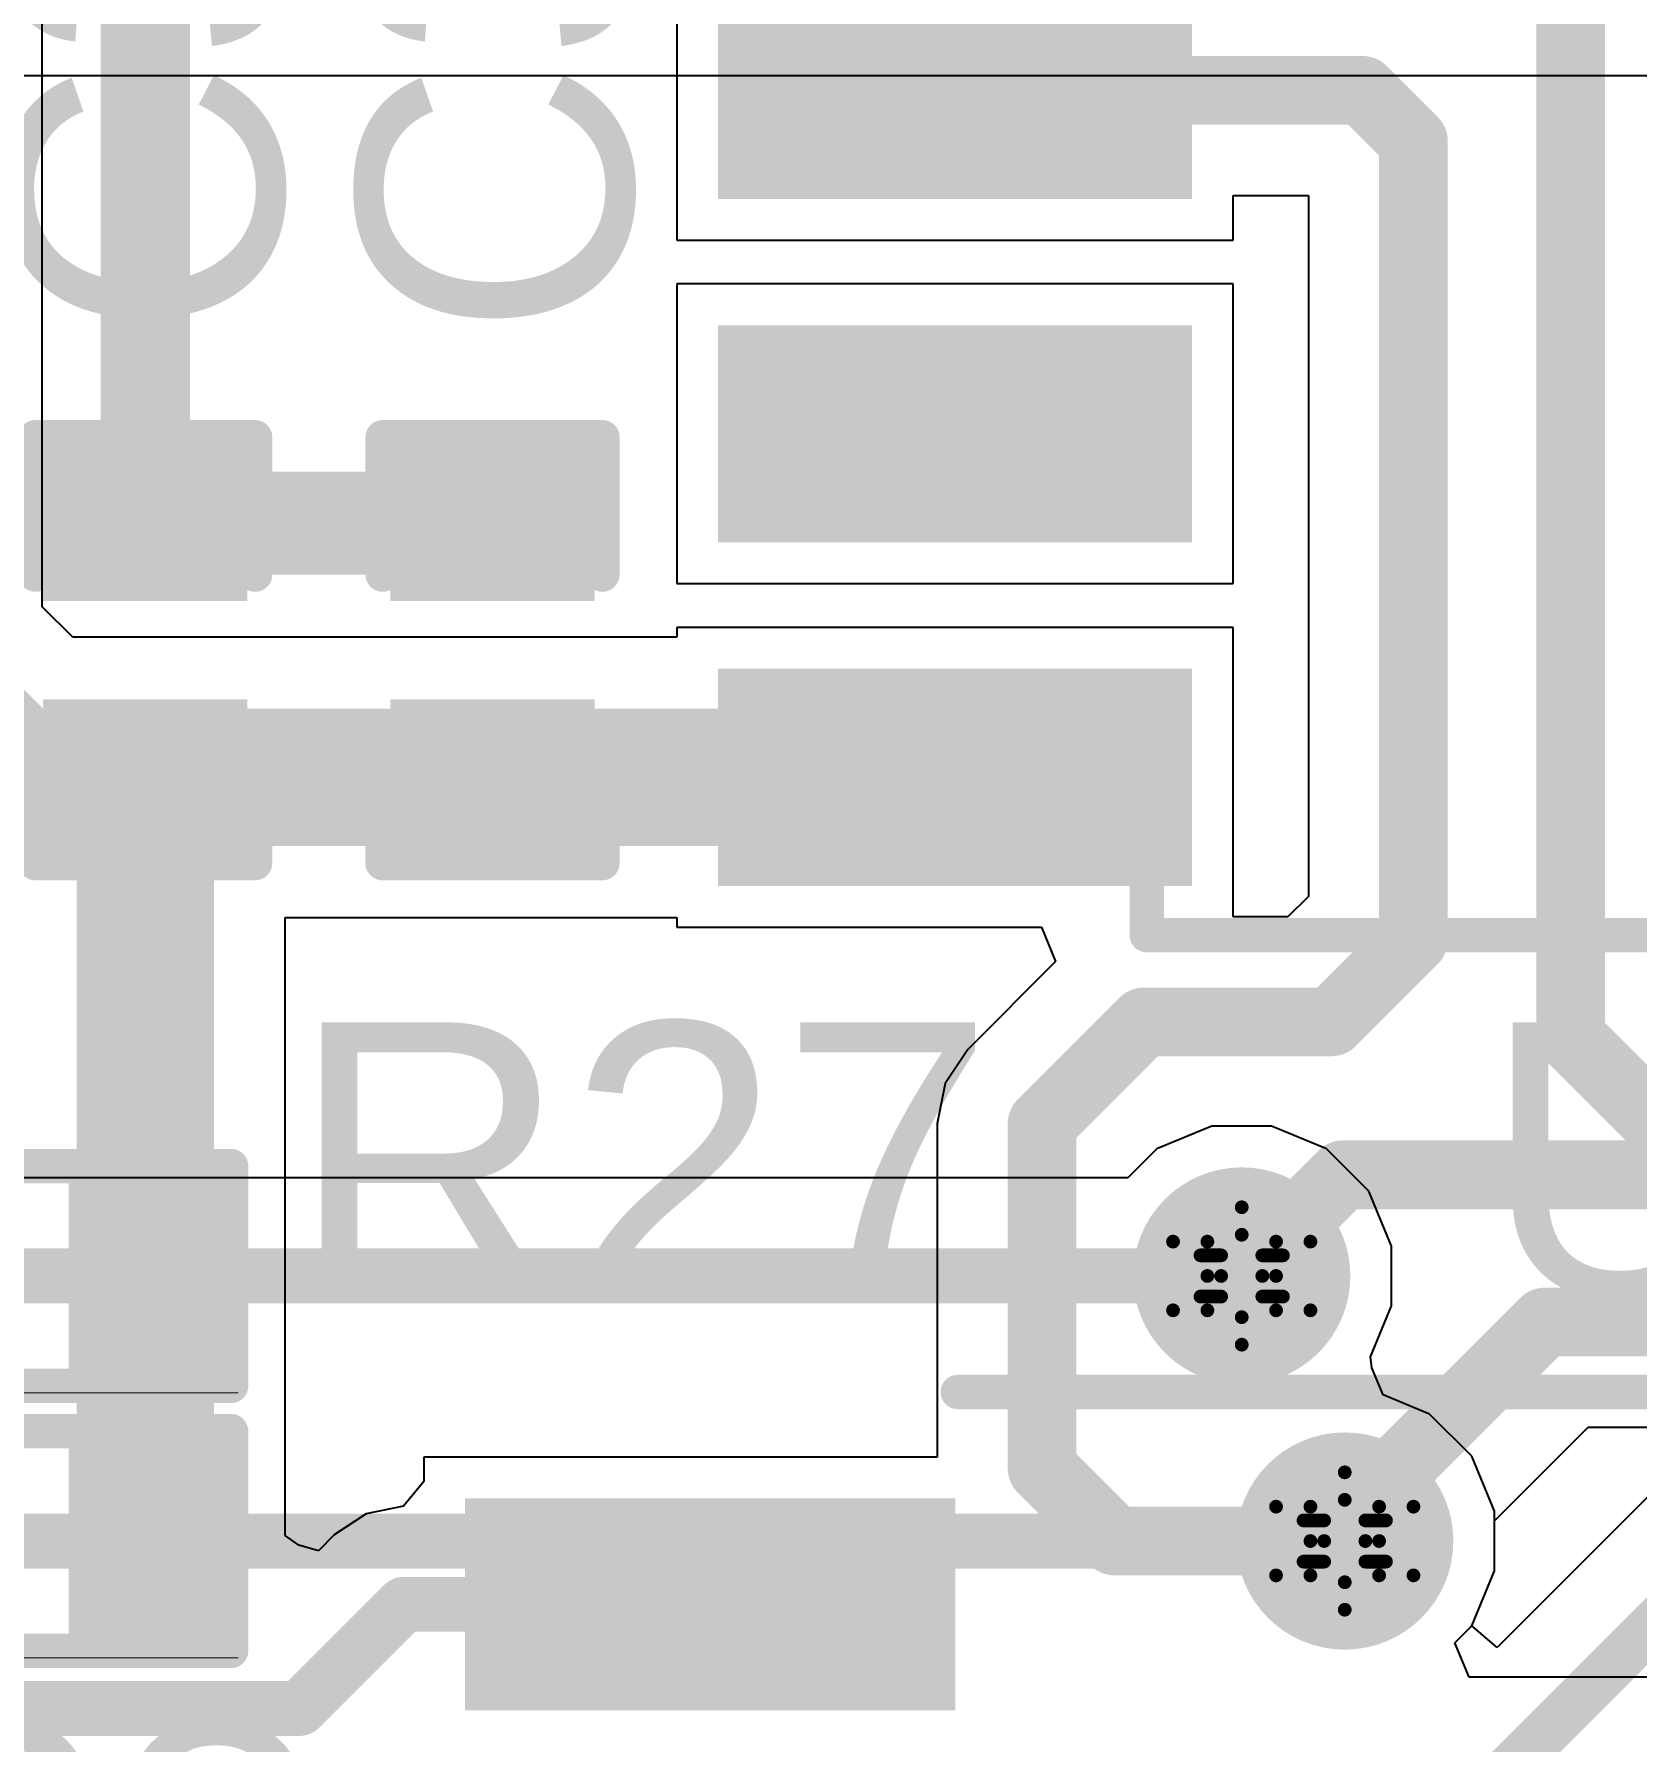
# Model space of a CAD drawing. Header units: inches. Extents: x -18 to 237, y -41 to 211.
# Drawn here: x 26.65 to 32.58, y 54.18 to 60.5 of the extents above; entities that cross this region are included whole.
import ezdxf

# ---------------------------------------------------------------- set-up
doc = ezdxf.new("R2010")
doc.units = ezdxf.units.IN
for name, color, linetype in [('Bottom Layer', 5, 'Continuous'), ('Bottom Solder', 6, 'Continuous'), ('Drill Drawing', 1, 'Continuous'), ('Top Layer', 1, 'Continuous'), ('Top Overlay', 2, 'Continuous'), ('Top Paste', 8, 'Continuous'), ('Top Solder', 216, 'Continuous'), ('Via Holes', 16, 'Continuous')]:
    doc.layers.add(name, color=color, linetype=linetype)
doc.styles.add('Arial', font='', dxfattribs={"height": 0.2})
doc.styles.get('Arial').set_extended_font_data('Arial')

# ---------------------------------------------------------------- blocks, each defined once
blk = doc.blocks.new('SOIC_8_27')
at = {"layer": 'Top Layer'}
for points in [[(3.475, 2.205), (3.475, 1.605), (1.925, 1.605), (1.925, 2.205)], [(3.475, 0.935), (3.475, 0.335), (1.925, 0.335), (1.925, 0.935)], [(3.475, -0.335), (3.475, -0.935), (1.925, -0.935), (1.925, -0.335)]]:
    blk.add_hatch(color=1, dxfattribs=at).paths.add_polyline_path(points)
at = {"layer": 'Top Paste'}
for points in [[(3.475, 2.205), (3.475, 1.605), (1.925, 1.605), (1.925, 2.205)], [(3.475, 0.935), (3.475, 0.335), (1.925, 0.335), (1.925, 0.935)], [(3.475, -0.335), (3.475, -0.935), (1.925, -0.935), (1.925, -0.335)]]:
    blk.add_hatch(color=8, dxfattribs=at).paths.add_polyline_path(points)
at = {"layer": 'Top Solder'}
for points in [[(3.5766, 2.3066), (3.5766, 1.5034), (1.8234, 1.5034), (1.8234, 2.3066)], [(3.5766, 1.0366), (3.5766, 0.2334), (1.8234, 0.2334), (1.8234, 1.0366)], [(3.5766, -0.2334), (3.5766, -1.0366), (1.8234, -1.0366), (1.8234, -0.2334)]]:
    blk.add_hatch(color=216, dxfattribs=at).paths.add_polyline_path(points)
at = {"layer": 'Top Overlay'}
for points in [[(1.9906, 2.4892, 0.127, 0.127, 0), (-1.9906, 2.4892, 0.127, 0.127, 0)], [(1.9906, 2.4892, 0.127, 0.127, 0), (1.9906, 2.3114, 0.127, 0.127, 0)]]:
    blk.add_lwpolyline(points, format="xyseb", dxfattribs=at)
for points in [[(1.9588, 2.4892, 0.0635, 0.0635, 1), (2.0223, 2.4892, 0.0635, 0.0635, 1)], [(1.9588, 2.4892, 0.0635, 0.0635, 1), (2.0223, 2.4892, 0.0635, 0.0635, 1)], [(1.9588, 2.3114, 0.0635, 0.0635, 1), (2.0223, 2.3114, 0.0635, 0.0635, 1)]]:
    blk.add_lwpolyline(points, format="xyseb", close=True, dxfattribs=at)
blk = doc.blocks.new('SOIC_8__208______29')
at = {"layer": 'Top Layer'}
blk.add_hatch(color=1, dxfattribs=at).paths.add_polyline_path([(2.8, -1.615), (4.41, -1.615), (4.41, -2.195), (2.8, -2.195)])
at = {"layer": 'Top Paste'}
blk.add_hatch(color=8, dxfattribs=at).paths.add_polyline_path([(2.8, -1.615), (4.41, -1.615), (4.41, -2.195), (2.8, -2.195)])
at = {"layer": 'Top Solder'}
blk.add_hatch(color=216, dxfattribs=at).paths.add_polyline_path([(2.6984, -1.5134), (4.5116, -1.5134), (4.5116, -2.2966), (2.6984, -2.2966)])
at = {"layer": 'Top Overlay'}
blk.add_lwpolyline([(2.69, -2.69, 0.127, 0.127, 0), (-2.69, -2.69, 0.127, 0.127, 0)], format="xyseb", dxfattribs=at)
blk.add_lwpolyline([(2.6582, -2.69, 0.0635, 0.0635, 1), (2.7217, -2.69, 0.0635, 0.0635, 1)], format="xyseb", close=True, dxfattribs=at)
blk = doc.blocks.new('R___0402_55')
at = {"layer": 'Top Layer'}
for points in [[(-0.6985, -0.3175), (-0.6985, 0.3175), (-0.2413, 0.3175), (-0.2413, -0.3175)], [(0.2413, -0.3175), (0.2413, 0.3175), (0.6985, 0.3175), (0.6985, -0.3175)]]:
    blk.add_hatch(color=1, dxfattribs=at).paths.add_polyline_path(points)
at = {"layer": 'Top Paste'}
for points in [[(-0.6985, -0.3175), (-0.6985, 0.3175), (-0.2413, 0.3175), (-0.2413, -0.3175)], [(0.2413, -0.3175), (0.2413, 0.3175), (0.6985, 0.3175), (0.6985, -0.3175)]]:
    blk.add_hatch(color=8, dxfattribs=at).paths.add_polyline_path(points)
at = {"layer": 'Top Solder'}
for points in [[(-0.7535, -0.3725), (-0.7535, 0.3725), (-0.1863, 0.3725), (-0.1863, -0.3725)], [(0.1863, -0.3725), (0.1863, 0.3725), (0.7535, 0.3725), (0.7535, -0.3725)]]:
    blk.add_hatch(color=216, dxfattribs=at).paths.add_polyline_path(points)
at = {"layer": 'Top Overlay'}
for points in [[(-0.7874, -0.4064, 0.127, 0.127, 0), (-0.7874, 0.4064, 0.127, 0.127, 0)], [(-0.7874, 0.4064, 0.127, 0.127, 0), (0.7874, 0.4064, 0.127, 0.127, 0)], [(0.7874, -0.4064, 0.127, 0.127, 0), (0.7874, 0.4064, 0.127, 0.127, 0)], [(-0.7874, -0.4064, 0.127, 0.127, 0), (0.7874, -0.4064, 0.127, 0.127, 0)], [(-0.8128, -0.4318, 0.00323, 0.00323, 0), (0.8128, -0.4318, 0.00323, 0.00323, 0)]]:
    blk.add_lwpolyline(points, format="xyseb", dxfattribs=at)
for points in [[(-0.8191, 0.4064, 0.0635, 0.0635, 1), (-0.7556, 0.4064, 0.0635, 0.0635, 1)], [(-0.8191, 0.4064, 0.0635, 0.0635, 1), (-0.7556, 0.4064, 0.0635, 0.0635, 1)], [(0.7556, 0.4064, 0.0635, 0.0635, 1), (0.8191, 0.4064, 0.0635, 0.0635, 1)], [(0.7556, 0.4064, 0.0635, 0.0635, 1), (0.8191, 0.4064, 0.0635, 0.0635, 1)], [(-0.8191, -0.4064, 0.0635, 0.0635, 1), (-0.7556, -0.4064, 0.0635, 0.0635, 1)], [(-0.8191, -0.4064, 0.0635, 0.0635, 1), (-0.7556, -0.4064, 0.0635, 0.0635, 1)], [(0.7556, -0.4064, 0.0635, 0.0635, 1), (0.8191, -0.4064, 0.0635, 0.0635, 1)], [(0.7556, -0.4064, 0.0635, 0.0635, 1), (0.8191, -0.4064, 0.0635, 0.0635, 1)], [(-0.8136, -0.4318, 0.00161, 0.00161, 1), (-0.812, -0.4318, 0.00161, 0.00161, 1)], [(0.812, -0.4318, 0.00161, 0.00161, 1), (0.8136, -0.4318, 0.00161, 0.00161, 1)]]:
    blk.add_lwpolyline(points, format="xyseb", close=True, dxfattribs=at)
blk = doc.blocks.new('R___0402_56')
at = {"layer": 'Top Layer'}
for points in [[(-0.6985, -0.3175), (-0.6985, 0.3175), (-0.2413, 0.3175), (-0.2413, -0.3175)], [(0.2413, -0.3175), (0.2413, 0.3175), (0.6985, 0.3175), (0.6985, -0.3175)]]:
    blk.add_hatch(color=1, dxfattribs=at).paths.add_polyline_path(points)
at = {"layer": 'Top Paste'}
for points in [[(-0.6985, -0.3175), (-0.6985, 0.3175), (-0.2413, 0.3175), (-0.2413, -0.3175)], [(0.2413, -0.3175), (0.2413, 0.3175), (0.6985, 0.3175), (0.6985, -0.3175)]]:
    blk.add_hatch(color=8, dxfattribs=at).paths.add_polyline_path(points)
at = {"layer": 'Top Solder'}
for points in [[(-0.7535, -0.3725), (-0.7535, 0.3725), (-0.1863, 0.3725), (-0.1863, -0.3725)], [(0.1863, -0.3725), (0.1863, 0.3725), (0.7535, 0.3725), (0.7535, -0.3725)]]:
    blk.add_hatch(color=216, dxfattribs=at).paths.add_polyline_path(points)
at = {"layer": 'Top Overlay'}
for points in [[(-0.7874, -0.4064, 0.127, 0.127, 0), (-0.7874, 0.4064, 0.127, 0.127, 0)], [(-0.7874, 0.4064, 0.127, 0.127, 0), (0.7874, 0.4064, 0.127, 0.127, 0)], [(0.7874, -0.4064, 0.127, 0.127, 0), (0.7874, 0.4064, 0.127, 0.127, 0)], [(-0.7874, -0.4064, 0.127, 0.127, 0), (0.7874, -0.4064, 0.127, 0.127, 0)], [(-0.8128, -0.4318, 0.00323, 0.00323, 0), (0.8128, -0.4318, 0.00323, 0.00323, 0)]]:
    blk.add_lwpolyline(points, format="xyseb", dxfattribs=at)
for points in [[(-0.8191, 0.4064, 0.0635, 0.0635, 1), (-0.7556, 0.4064, 0.0635, 0.0635, 1)], [(-0.8191, 0.4064, 0.0635, 0.0635, 1), (-0.7556, 0.4064, 0.0635, 0.0635, 1)], [(0.7556, 0.4064, 0.0635, 0.0635, 1), (0.8191, 0.4064, 0.0635, 0.0635, 1)], [(0.7556, 0.4064, 0.0635, 0.0635, 1), (0.8191, 0.4064, 0.0635, 0.0635, 1)], [(-0.8191, -0.4064, 0.0635, 0.0635, 1), (-0.7556, -0.4064, 0.0635, 0.0635, 1)], [(-0.8191, -0.4064, 0.0635, 0.0635, 1), (-0.7556, -0.4064, 0.0635, 0.0635, 1)], [(0.7556, -0.4064, 0.0635, 0.0635, 1), (0.8191, -0.4064, 0.0635, 0.0635, 1)], [(0.7556, -0.4064, 0.0635, 0.0635, 1), (0.8191, -0.4064, 0.0635, 0.0635, 1)], [(-0.8136, -0.4318, 0.00161, 0.00161, 1), (-0.812, -0.4318, 0.00161, 0.00161, 1)], [(0.812, -0.4318, 0.00161, 0.00161, 1), (0.8136, -0.4318, 0.00161, 0.00161, 1)]]:
    blk.add_lwpolyline(points, format="xyseb", close=True, dxfattribs=at)
blk = doc.blocks.new('C___0402_130')
at = {"layer": 'Top Layer'}
for points in [[(-0.6985, -0.3175), (-0.6985, 0.3175), (-0.2413, 0.3175), (-0.2413, -0.3175)], [(0.2413, -0.3175), (0.2413, 0.3175), (0.6985, 0.3175), (0.6985, -0.3175)]]:
    blk.add_hatch(color=1, dxfattribs=at).paths.add_polyline_path(points)
at = {"layer": 'Top Paste'}
for points in [[(-0.6985, -0.3175), (-0.6985, 0.3175), (-0.2413, 0.3175), (-0.2413, -0.3175)], [(0.2413, -0.3175), (0.2413, 0.3175), (0.6985, 0.3175), (0.6985, -0.3175)]]:
    blk.add_hatch(color=8, dxfattribs=at).paths.add_polyline_path(points)
at = {"layer": 'Top Solder'}
for points in [[(-0.7585, -0.3775), (-0.7585, 0.3775), (-0.1813, 0.3775), (-0.1813, -0.3775)], [(0.1813, -0.3775), (0.1813, 0.3775), (0.7585, 0.3775), (0.7585, -0.3775)]]:
    blk.add_hatch(color=216, dxfattribs=at).paths.add_polyline_path(points)
at = {"layer": 'Top Overlay'}
for points in [[(-0.2794, 0.4064, 0.127, 0.127, 0), (-0.7874, 0.4064, 0.127, 0.127, 0)], [(-0.7874, -0.4064, 0.127, 0.127, 0), (-0.7874, 0.4064, 0.127, 0.127, 0)], [(0.7874, 0.4064, 0.127, 0.127, 0), (0.2794, 0.4064, 0.127, 0.127, 0)], [(0.7874, -0.4064, 0.127, 0.127, 0), (0.7874, 0.4064, 0.127, 0.127, 0)], [(-0.2794, -0.4064, 0.127, 0.127, 0), (-0.7874, -0.4064, 0.127, 0.127, 0)], [(0.7874, -0.4064, 0.127, 0.127, 0), (0.2794, -0.4064, 0.127, 0.127, 0)]]:
    blk.add_lwpolyline(points, format="xyseb", dxfattribs=at)
for points in [[(-0.8191, 0.4064, 0.0635, 0.0635, 1), (-0.7556, 0.4064, 0.0635, 0.0635, 1)], [(-0.8191, 0.4064, 0.0635, 0.0635, 1), (-0.7556, 0.4064, 0.0635, 0.0635, 1)], [(-0.3111, 0.4064, 0.0635, 0.0635, 1), (-0.2477, 0.4064, 0.0635, 0.0635, 1)], [(0.2477, 0.4064, 0.0635, 0.0635, 1), (0.3111, 0.4064, 0.0635, 0.0635, 1)], [(0.7556, 0.4064, 0.0635, 0.0635, 1), (0.8191, 0.4064, 0.0635, 0.0635, 1)], [(0.7556, 0.4064, 0.0635, 0.0635, 1), (0.8191, 0.4064, 0.0635, 0.0635, 1)], [(-0.8191, -0.4064, 0.0635, 0.0635, 1), (-0.7556, -0.4064, 0.0635, 0.0635, 1)], [(-0.8191, -0.4064, 0.0635, 0.0635, 1), (-0.7556, -0.4064, 0.0635, 0.0635, 1)], [(-0.3111, -0.4064, 0.0635, 0.0635, 1), (-0.2477, -0.4064, 0.0635, 0.0635, 1)], [(0.2477, -0.4064, 0.0635, 0.0635, 1), (0.3111, -0.4064, 0.0635, 0.0635, 1)], [(0.7556, -0.4064, 0.0635, 0.0635, 1), (0.8191, -0.4064, 0.0635, 0.0635, 1)], [(0.7556, -0.4064, 0.0635, 0.0635, 1), (0.8191, -0.4064, 0.0635, 0.0635, 1)]]:
    blk.add_lwpolyline(points, format="xyseb", close=True, dxfattribs=at)
blk = doc.blocks.new('C___0402_131')
at = {"layer": 'Top Layer'}
for points in [[(-0.6985, -0.3175), (-0.6985, 0.3175), (-0.2413, 0.3175), (-0.2413, -0.3175)], [(0.2413, -0.3175), (0.2413, 0.3175), (0.6985, 0.3175), (0.6985, -0.3175)]]:
    blk.add_hatch(color=1, dxfattribs=at).paths.add_polyline_path(points)
at = {"layer": 'Top Paste'}
for points in [[(-0.6985, -0.3175), (-0.6985, 0.3175), (-0.2413, 0.3175), (-0.2413, -0.3175)], [(0.2413, -0.3175), (0.2413, 0.3175), (0.6985, 0.3175), (0.6985, -0.3175)]]:
    blk.add_hatch(color=8, dxfattribs=at).paths.add_polyline_path(points)
at = {"layer": 'Top Solder'}
for points in [[(-0.7585, -0.3775), (-0.7585, 0.3775), (-0.1813, 0.3775), (-0.1813, -0.3775)], [(0.1813, -0.3775), (0.1813, 0.3775), (0.7585, 0.3775), (0.7585, -0.3775)]]:
    blk.add_hatch(color=216, dxfattribs=at).paths.add_polyline_path(points)
at = {"layer": 'Top Overlay'}
for points in [[(-0.2794, 0.4064, 0.127, 0.127, 0), (-0.7874, 0.4064, 0.127, 0.127, 0)], [(-0.7874, -0.4064, 0.127, 0.127, 0), (-0.7874, 0.4064, 0.127, 0.127, 0)], [(0.7874, 0.4064, 0.127, 0.127, 0), (0.2794, 0.4064, 0.127, 0.127, 0)], [(0.7874, -0.4064, 0.127, 0.127, 0), (0.7874, 0.4064, 0.127, 0.127, 0)], [(-0.2794, -0.4064, 0.127, 0.127, 0), (-0.7874, -0.4064, 0.127, 0.127, 0)], [(0.7874, -0.4064, 0.127, 0.127, 0), (0.2794, -0.4064, 0.127, 0.127, 0)]]:
    blk.add_lwpolyline(points, format="xyseb", dxfattribs=at)
for points in [[(-0.8191, 0.4064, 0.0635, 0.0635, 1), (-0.7556, 0.4064, 0.0635, 0.0635, 1)], [(-0.8191, 0.4064, 0.0635, 0.0635, 1), (-0.7556, 0.4064, 0.0635, 0.0635, 1)], [(-0.3111, 0.4064, 0.0635, 0.0635, 1), (-0.2477, 0.4064, 0.0635, 0.0635, 1)], [(0.2477, 0.4064, 0.0635, 0.0635, 1), (0.3111, 0.4064, 0.0635, 0.0635, 1)], [(0.7556, 0.4064, 0.0635, 0.0635, 1), (0.8191, 0.4064, 0.0635, 0.0635, 1)], [(0.7556, 0.4064, 0.0635, 0.0635, 1), (0.8191, 0.4064, 0.0635, 0.0635, 1)], [(-0.8191, -0.4064, 0.0635, 0.0635, 1), (-0.7556, -0.4064, 0.0635, 0.0635, 1)], [(-0.8191, -0.4064, 0.0635, 0.0635, 1), (-0.7556, -0.4064, 0.0635, 0.0635, 1)], [(-0.3111, -0.4064, 0.0635, 0.0635, 1), (-0.2477, -0.4064, 0.0635, 0.0635, 1)], [(0.2477, -0.4064, 0.0635, 0.0635, 1), (0.3111, -0.4064, 0.0635, 0.0635, 1)], [(0.7556, -0.4064, 0.0635, 0.0635, 1), (0.8191, -0.4064, 0.0635, 0.0635, 1)], [(0.7556, -0.4064, 0.0635, 0.0635, 1), (0.8191, -0.4064, 0.0635, 0.0635, 1)]]:
    blk.add_lwpolyline(points, format="xyseb", close=True, dxfattribs=at)

msp = doc.modelspace()

# ---------------------------------------------------------------- hatches: boundary and pattern name
at = {"layer": 'Bottom Layer'}
h = msp.add_hatch(color=5, dxfattribs=at)
edge = h.paths.add_edge_path()
edge.add_arc((31.115, 55.9037), 0.3, 0, 360)
h = msp.add_hatch(color=5, dxfattribs=at)
edge = h.paths.add_edge_path()
edge.add_arc((31.496, 54.9237), 0.3, 0, 360)
at = {"layer": 'Bottom Solder'}
h = msp.add_hatch(color=6, dxfattribs=at)
edge = h.paths.add_edge_path()
edge.add_arc((31.115, 55.9037), 0.4016, 0, 360)
h = msp.add_hatch(color=6, dxfattribs=at)
edge = h.paths.add_edge_path()
edge.add_arc((31.496, 54.9237), 0.4016, 0, 360)
at = {"layer": 'Top Layer'}
h = msp.add_hatch(color=1, dxfattribs=at)
edge = h.paths.add_edge_path()
edge.add_arc((31.115, 55.9037), 0.3, 0, 360)
h = msp.add_hatch(color=1, dxfattribs=at)
edge = h.paths.add_edge_path()
edge.add_arc((31.496, 54.9237), 0.3, 0, 360)
at = {"layer": 'Top Solder'}
h = msp.add_hatch(color=216, dxfattribs=at)
edge = h.paths.add_edge_path()
edge.add_arc((31.115, 55.9037), 0.4016, 0, 360)
h = msp.add_hatch(color=216, dxfattribs=at)
edge = h.paths.add_edge_path()
edge.add_arc((31.496, 54.9237), 0.4016, 0, 360)
at = {"layer": 'Via Holes'}
h = msp.add_hatch(color=7, dxfattribs=at)
edge = h.paths.add_edge_path()
edge.add_arc((31.115, 55.9037), 0.15, 0, 360)
h = msp.add_hatch(color=7, dxfattribs=at)
edge = h.paths.add_edge_path()
edge.add_arc((31.496, 54.9237), 0.15, 0, 360)

# ---------------------------------------------------------------- linework, layer by layer
at = {"layer": 'Bottom Layer'}
for p, q in [((22.1813, 60.3423), (37.7212, 60.3423)), ((37.7142, 60.1849), (32.0598, 54.5305)), ((31.0048, 56.4577), (30.8012, 56.3733)), ((31.2252, 56.4577), (31.0048, 56.4577)), ((31.4288, 56.3733), (31.2252, 56.4577)), ((30.8012, 56.3733), (30.6941, 56.2663)), ((31.5847, 56.2175), (31.4288, 56.3733)), ((30.6941, 56.2663), (25.8813, 56.2663)), ((31.669, 56.0139), (31.5847, 56.2175)), ((31.669, 55.7935), (31.669, 56.0139)), ((31.5908, 55.6047), (31.669, 55.7935)), ((31.5957, 55.5642), (31.5908, 55.6047)), ((31.6386, 55.4642), (31.5957, 55.5642)), ((31.8098, 55.3933), (31.6386, 55.4642)), ((31.9657, 55.2375), (31.8098, 55.3933)), ((32.05, 55.0339), (31.9657, 55.2375)), ((32.05, 54.8135), (32.05, 55.0339)), ((31.9657, 54.6099), (32.05, 54.8135)), ((32.0598, 54.5305), (31.9657, 54.6099))]:
    msp.add_line(p, q, dxfattribs=at)
for points in [[(32.0017, 53.978, 0.1778, 0.1778, 0), (37.9614, 59.9377, 0.1778, 0.1778, 0)], [(25.4604, 55.9037, 0.2032, 0.2032, 0), (31.1151, 55.9037, 0.2032, 0.2032, 0)], [(25.4604, 54.9237, 0.2032, 0.2032, 0), (31.496, 54.9237, 0.2032, 0.2032, 0)]]:
    msp.add_lwpolyline(points, format="xyseb", dxfattribs=at)
for points in [[(31.0643, 55.9037, 0.1016, 0.1016, 1), (31.1659, 55.9037, 0.1016, 0.1016, 1)], [(31.4452, 54.9237, 0.1016, 0.1016, 1), (31.5468, 54.9237, 0.1016, 0.1016, 1)]]:
    msp.add_lwpolyline(points, format="xyseb", close=True, dxfattribs=at)
at = {"layer": 'Drill Drawing'}
for points in [[(30.988, 56.0307, 0.0508, 0.0508, 0), (31.115, 56.1577, 0.0508, 0.0508, 0)], [(31.115, 56.1577, 0.0508, 0.0508, 0), (31.242, 56.0307, 0.0508, 0.0508, 0)], [(31.0388, 55.9799, 0.0508, 0.0508, 0), (31.115, 56.0561, 0.0508, 0.0508, 0)], [(31.115, 56.0561, 0.0508, 0.0508, 0), (31.1912, 55.9799, 0.0508, 0.0508, 0)], [(30.861, 56.0307, 0.0508, 0.0508, 0), (30.988, 55.9037, 0.0508, 0.0508, 0)], [(30.861, 56.0307, 0.0508, 0.0508, 0), (30.988, 56.0307, 0.0508, 0.0508, 0)], [(30.9626, 55.9799, 0.0508, 0.0508, 0), (31.0388, 55.9037, 0.0508, 0.0508, 0)], [(30.9626, 55.9799, 0.0508, 0.0508, 0), (31.0388, 55.9799, 0.0508, 0.0508, 0)], [(31.1912, 55.9799, 0.0508, 0.0508, 0), (31.2674, 55.9799, 0.0508, 0.0508, 0)], [(31.1912, 55.9037, 0.0508, 0.0508, 0), (31.2674, 55.9799, 0.0508, 0.0508, 0)], [(31.242, 56.0307, 0.0508, 0.0508, 0), (31.369, 56.0307, 0.0508, 0.0508, 0)], [(31.242, 55.9037, 0.0508, 0.0508, 0), (31.369, 56.0307, 0.0508, 0.0508, 0)], [(30.861, 55.7767, 0.0508, 0.0508, 0), (30.988, 55.9037, 0.0508, 0.0508, 0)], [(30.9626, 55.8275, 0.0508, 0.0508, 0), (31.0388, 55.9037, 0.0508, 0.0508, 0)], [(31.1912, 55.9037, 0.0508, 0.0508, 0), (31.2674, 55.8275, 0.0508, 0.0508, 0)], [(31.242, 55.9037, 0.0508, 0.0508, 0), (31.369, 55.7767, 0.0508, 0.0508, 0)], [(30.9626, 55.8275, 0.0508, 0.0508, 0), (31.0388, 55.8275, 0.0508, 0.0508, 0)], [(31.0388, 55.8275, 0.0508, 0.0508, 0), (31.115, 55.7513, 0.0508, 0.0508, 0)], [(31.115, 55.7513, 0.0508, 0.0508, 0), (31.1912, 55.8275, 0.0508, 0.0508, 0)], [(31.1912, 55.8275, 0.0508, 0.0508, 0), (31.2674, 55.8275, 0.0508, 0.0508, 0)], [(30.861, 55.7767, 0.0508, 0.0508, 0), (30.988, 55.7767, 0.0508, 0.0508, 0)], [(30.988, 55.7767, 0.0508, 0.0508, 0), (31.115, 55.6497, 0.0508, 0.0508, 0)], [(31.115, 55.6497, 0.0508, 0.0508, 0), (31.242, 55.7767, 0.0508, 0.0508, 0)], [(31.242, 55.7767, 0.0508, 0.0508, 0), (31.369, 55.7767, 0.0508, 0.0508, 0)], [(31.369, 55.0507, 0.0508, 0.0508, 0), (31.496, 55.1777, 0.0508, 0.0508, 0)], [(31.496, 55.1777, 0.0508, 0.0508, 0), (31.623, 55.0507, 0.0508, 0.0508, 0)], [(31.242, 55.0507, 0.0508, 0.0508, 0), (31.369, 54.9237, 0.0508, 0.0508, 0)], [(31.242, 55.0507, 0.0508, 0.0508, 0), (31.369, 55.0507, 0.0508, 0.0508, 0)], [(31.4198, 54.9999, 0.0508, 0.0508, 0), (31.496, 55.0761, 0.0508, 0.0508, 0)], [(31.496, 55.0761, 0.0508, 0.0508, 0), (31.5722, 54.9999, 0.0508, 0.0508, 0)], [(31.623, 55.0507, 0.0508, 0.0508, 0), (31.75, 55.0507, 0.0508, 0.0508, 0)], [(31.623, 54.9237, 0.0508, 0.0508, 0), (31.75, 55.0507, 0.0508, 0.0508, 0)], [(31.3436, 54.9999, 0.0508, 0.0508, 0), (31.4198, 54.9237, 0.0508, 0.0508, 0)], [(31.3436, 54.9999, 0.0508, 0.0508, 0), (31.4198, 54.9999, 0.0508, 0.0508, 0)], [(31.5722, 54.9999, 0.0508, 0.0508, 0), (31.6484, 54.9999, 0.0508, 0.0508, 0)], [(31.5722, 54.9237, 0.0508, 0.0508, 0), (31.6484, 54.9999, 0.0508, 0.0508, 0)], [(31.242, 54.7967, 0.0508, 0.0508, 0), (31.369, 54.9237, 0.0508, 0.0508, 0)], [(31.3436, 54.8475, 0.0508, 0.0508, 0), (31.4198, 54.9237, 0.0508, 0.0508, 0)], [(31.5722, 54.9237, 0.0508, 0.0508, 0), (31.6484, 54.8475, 0.0508, 0.0508, 0)], [(31.623, 54.9237, 0.0508, 0.0508, 0), (31.75, 54.7967, 0.0508, 0.0508, 0)], [(31.3436, 54.8475, 0.0508, 0.0508, 0), (31.4198, 54.8475, 0.0508, 0.0508, 0)], [(31.4198, 54.8475, 0.0508, 0.0508, 0), (31.496, 54.7713, 0.0508, 0.0508, 0)], [(31.496, 54.7713, 0.0508, 0.0508, 0), (31.5722, 54.8475, 0.0508, 0.0508, 0)], [(31.5722, 54.8475, 0.0508, 0.0508, 0), (31.6484, 54.8475, 0.0508, 0.0508, 0)], [(31.242, 54.7967, 0.0508, 0.0508, 0), (31.369, 54.7967, 0.0508, 0.0508, 0)], [(31.369, 54.7967, 0.0508, 0.0508, 0), (31.496, 54.6697, 0.0508, 0.0508, 0)], [(31.496, 54.6697, 0.0508, 0.0508, 0), (31.623, 54.7967, 0.0508, 0.0508, 0)], [(31.623, 54.7967, 0.0508, 0.0508, 0), (31.75, 54.7967, 0.0508, 0.0508, 0)]]:
    msp.add_lwpolyline(points, format="xyseb", dxfattribs=at)
for points in [[(31.1023, 56.1577, 0.0254, 0.0254, 1), (31.1277, 56.1577, 0.0254, 0.0254, 1)], [(31.1023, 56.1577, 0.0254, 0.0254, 1), (31.1277, 56.1577, 0.0254, 0.0254, 1)], [(31.1023, 56.0561, 0.0254, 0.0254, 1), (31.1277, 56.0561, 0.0254, 0.0254, 1)], [(31.1023, 56.0561, 0.0254, 0.0254, 1), (31.1277, 56.0561, 0.0254, 0.0254, 1)], [(30.8483, 56.0307, 0.0254, 0.0254, 1), (30.8737, 56.0307, 0.0254, 0.0254, 1)], [(30.8483, 56.0307, 0.0254, 0.0254, 1), (30.8737, 56.0307, 0.0254, 0.0254, 1)], [(30.9499, 55.9799, 0.0254, 0.0254, 1), (30.9753, 55.9799, 0.0254, 0.0254, 1)], [(30.9499, 55.9799, 0.0254, 0.0254, 1), (30.9753, 55.9799, 0.0254, 0.0254, 1)], [(30.9753, 56.0307, 0.0254, 0.0254, 1), (31.0007, 56.0307, 0.0254, 0.0254, 1)], [(30.9753, 56.0307, 0.0254, 0.0254, 1), (31.0007, 56.0307, 0.0254, 0.0254, 1)], [(31.0261, 55.9799, 0.0254, 0.0254, 1), (31.0515, 55.9799, 0.0254, 0.0254, 1)], [(31.0261, 55.9799, 0.0254, 0.0254, 1), (31.0515, 55.9799, 0.0254, 0.0254, 1)], [(31.1785, 55.9799, 0.0254, 0.0254, 1), (31.2039, 55.9799, 0.0254, 0.0254, 1)], [(31.1785, 55.9799, 0.0254, 0.0254, 1), (31.2039, 55.9799, 0.0254, 0.0254, 1)], [(31.2293, 56.0307, 0.0254, 0.0254, 1), (31.2547, 56.0307, 0.0254, 0.0254, 1)], [(31.2293, 56.0307, 0.0254, 0.0254, 1), (31.2547, 56.0307, 0.0254, 0.0254, 1)], [(31.2547, 55.9799, 0.0254, 0.0254, 1), (31.2801, 55.9799, 0.0254, 0.0254, 1)], [(31.2547, 55.9799, 0.0254, 0.0254, 1), (31.2801, 55.9799, 0.0254, 0.0254, 1)], [(31.3563, 56.0307, 0.0254, 0.0254, 1), (31.3817, 56.0307, 0.0254, 0.0254, 1)], [(31.3563, 56.0307, 0.0254, 0.0254, 1), (31.3817, 56.0307, 0.0254, 0.0254, 1)], [(30.9753, 55.9037, 0.0254, 0.0254, 1), (31.0007, 55.9037, 0.0254, 0.0254, 1)], [(30.9753, 55.9037, 0.0254, 0.0254, 1), (31.0007, 55.9037, 0.0254, 0.0254, 1)], [(31.0261, 55.9037, 0.0254, 0.0254, 1), (31.0515, 55.9037, 0.0254, 0.0254, 1)], [(31.0261, 55.9037, 0.0254, 0.0254, 1), (31.0515, 55.9037, 0.0254, 0.0254, 1)], [(31.1785, 55.9037, 0.0254, 0.0254, 1), (31.2039, 55.9037, 0.0254, 0.0254, 1)], [(31.1785, 55.9037, 0.0254, 0.0254, 1), (31.2039, 55.9037, 0.0254, 0.0254, 1)], [(31.2293, 55.9037, 0.0254, 0.0254, 1), (31.2547, 55.9037, 0.0254, 0.0254, 1)], [(31.2293, 55.9037, 0.0254, 0.0254, 1), (31.2547, 55.9037, 0.0254, 0.0254, 1)], [(30.9499, 55.8275, 0.0254, 0.0254, 1), (30.9753, 55.8275, 0.0254, 0.0254, 1)], [(30.9499, 55.8275, 0.0254, 0.0254, 1), (30.9753, 55.8275, 0.0254, 0.0254, 1)], [(31.0261, 55.8275, 0.0254, 0.0254, 1), (31.0515, 55.8275, 0.0254, 0.0254, 1)], [(31.0261, 55.8275, 0.0254, 0.0254, 1), (31.0515, 55.8275, 0.0254, 0.0254, 1)], [(31.1785, 55.8275, 0.0254, 0.0254, 1), (31.2039, 55.8275, 0.0254, 0.0254, 1)], [(31.1785, 55.8275, 0.0254, 0.0254, 1), (31.2039, 55.8275, 0.0254, 0.0254, 1)], [(31.2547, 55.8275, 0.0254, 0.0254, 1), (31.2801, 55.8275, 0.0254, 0.0254, 1)], [(31.2547, 55.8275, 0.0254, 0.0254, 1), (31.2801, 55.8275, 0.0254, 0.0254, 1)], [(30.8483, 55.7767, 0.0254, 0.0254, 1), (30.8737, 55.7767, 0.0254, 0.0254, 1)], [(30.8483, 55.7767, 0.0254, 0.0254, 1), (30.8737, 55.7767, 0.0254, 0.0254, 1)], [(30.9753, 55.7767, 0.0254, 0.0254, 1), (31.0007, 55.7767, 0.0254, 0.0254, 1)], [(30.9753, 55.7767, 0.0254, 0.0254, 1), (31.0007, 55.7767, 0.0254, 0.0254, 1)], [(31.1023, 55.7513, 0.0254, 0.0254, 1), (31.1277, 55.7513, 0.0254, 0.0254, 1)], [(31.1023, 55.7513, 0.0254, 0.0254, 1), (31.1277, 55.7513, 0.0254, 0.0254, 1)], [(31.2293, 55.7767, 0.0254, 0.0254, 1), (31.2547, 55.7767, 0.0254, 0.0254, 1)], [(31.2293, 55.7767, 0.0254, 0.0254, 1), (31.2547, 55.7767, 0.0254, 0.0254, 1)], [(31.3563, 55.7767, 0.0254, 0.0254, 1), (31.3817, 55.7767, 0.0254, 0.0254, 1)], [(31.3563, 55.7767, 0.0254, 0.0254, 1), (31.3817, 55.7767, 0.0254, 0.0254, 1)], [(31.1023, 55.6497, 0.0254, 0.0254, 1), (31.1277, 55.6497, 0.0254, 0.0254, 1)], [(31.1023, 55.6497, 0.0254, 0.0254, 1), (31.1277, 55.6497, 0.0254, 0.0254, 1)], [(31.4833, 55.1777, 0.0254, 0.0254, 1), (31.5087, 55.1777, 0.0254, 0.0254, 1)], [(31.4833, 55.1777, 0.0254, 0.0254, 1), (31.5087, 55.1777, 0.0254, 0.0254, 1)], [(31.2293, 55.0507, 0.0254, 0.0254, 1), (31.2547, 55.0507, 0.0254, 0.0254, 1)], [(31.2293, 55.0507, 0.0254, 0.0254, 1), (31.2547, 55.0507, 0.0254, 0.0254, 1)], [(31.3563, 55.0507, 0.0254, 0.0254, 1), (31.3817, 55.0507, 0.0254, 0.0254, 1)], [(31.3563, 55.0507, 0.0254, 0.0254, 1), (31.3817, 55.0507, 0.0254, 0.0254, 1)], [(31.4833, 55.0761, 0.0254, 0.0254, 1), (31.5087, 55.0761, 0.0254, 0.0254, 1)], [(31.4833, 55.0761, 0.0254, 0.0254, 1), (31.5087, 55.0761, 0.0254, 0.0254, 1)], [(31.6103, 55.0507, 0.0254, 0.0254, 1), (31.6357, 55.0507, 0.0254, 0.0254, 1)], [(31.6103, 55.0507, 0.0254, 0.0254, 1), (31.6357, 55.0507, 0.0254, 0.0254, 1)], [(31.7373, 55.0507, 0.0254, 0.0254, 1), (31.7627, 55.0507, 0.0254, 0.0254, 1)], [(31.7373, 55.0507, 0.0254, 0.0254, 1), (31.7627, 55.0507, 0.0254, 0.0254, 1)], [(31.3309, 54.9999, 0.0254, 0.0254, 1), (31.3563, 54.9999, 0.0254, 0.0254, 1)], [(31.3309, 54.9999, 0.0254, 0.0254, 1), (31.3563, 54.9999, 0.0254, 0.0254, 1)], [(31.4071, 54.9999, 0.0254, 0.0254, 1), (31.4325, 54.9999, 0.0254, 0.0254, 1)], [(31.4071, 54.9999, 0.0254, 0.0254, 1), (31.4325, 54.9999, 0.0254, 0.0254, 1)], [(31.5595, 54.9999, 0.0254, 0.0254, 1), (31.5849, 54.9999, 0.0254, 0.0254, 1)], [(31.5595, 54.9999, 0.0254, 0.0254, 1), (31.5849, 54.9999, 0.0254, 0.0254, 1)], [(31.6357, 54.9999, 0.0254, 0.0254, 1), (31.6611, 54.9999, 0.0254, 0.0254, 1)], [(31.6357, 54.9999, 0.0254, 0.0254, 1), (31.6611, 54.9999, 0.0254, 0.0254, 1)], [(31.3563, 54.9237, 0.0254, 0.0254, 1), (31.3817, 54.9237, 0.0254, 0.0254, 1)], [(31.3563, 54.9237, 0.0254, 0.0254, 1), (31.3817, 54.9237, 0.0254, 0.0254, 1)], [(31.4071, 54.9237, 0.0254, 0.0254, 1), (31.4325, 54.9237, 0.0254, 0.0254, 1)], [(31.4071, 54.9237, 0.0254, 0.0254, 1), (31.4325, 54.9237, 0.0254, 0.0254, 1)], [(31.5595, 54.9237, 0.0254, 0.0254, 1), (31.5849, 54.9237, 0.0254, 0.0254, 1)], [(31.5595, 54.9237, 0.0254, 0.0254, 1), (31.5849, 54.9237, 0.0254, 0.0254, 1)], [(31.6103, 54.9237, 0.0254, 0.0254, 1), (31.6357, 54.9237, 0.0254, 0.0254, 1)], [(31.6103, 54.9237, 0.0254, 0.0254, 1), (31.6357, 54.9237, 0.0254, 0.0254, 1)], [(31.3309, 54.8475, 0.0254, 0.0254, 1), (31.3563, 54.8475, 0.0254, 0.0254, 1)], [(31.3309, 54.8475, 0.0254, 0.0254, 1), (31.3563, 54.8475, 0.0254, 0.0254, 1)], [(31.4071, 54.8475, 0.0254, 0.0254, 1), (31.4325, 54.8475, 0.0254, 0.0254, 1)], [(31.4071, 54.8475, 0.0254, 0.0254, 1), (31.4325, 54.8475, 0.0254, 0.0254, 1)], [(31.5595, 54.8475, 0.0254, 0.0254, 1), (31.5849, 54.8475, 0.0254, 0.0254, 1)], [(31.5595, 54.8475, 0.0254, 0.0254, 1), (31.5849, 54.8475, 0.0254, 0.0254, 1)], [(31.6357, 54.8475, 0.0254, 0.0254, 1), (31.6611, 54.8475, 0.0254, 0.0254, 1)], [(31.6357, 54.8475, 0.0254, 0.0254, 1), (31.6611, 54.8475, 0.0254, 0.0254, 1)], [(31.2293, 54.7967, 0.0254, 0.0254, 1), (31.2547, 54.7967, 0.0254, 0.0254, 1)], [(31.2293, 54.7967, 0.0254, 0.0254, 1), (31.2547, 54.7967, 0.0254, 0.0254, 1)], [(31.3563, 54.7967, 0.0254, 0.0254, 1), (31.3817, 54.7967, 0.0254, 0.0254, 1)], [(31.3563, 54.7967, 0.0254, 0.0254, 1), (31.3817, 54.7967, 0.0254, 0.0254, 1)], [(31.6103, 54.7967, 0.0254, 0.0254, 1), (31.6357, 54.7967, 0.0254, 0.0254, 1)], [(31.6103, 54.7967, 0.0254, 0.0254, 1), (31.6357, 54.7967, 0.0254, 0.0254, 1)], [(31.7373, 54.7967, 0.0254, 0.0254, 1), (31.7627, 54.7967, 0.0254, 0.0254, 1)], [(31.7373, 54.7967, 0.0254, 0.0254, 1), (31.7627, 54.7967, 0.0254, 0.0254, 1)], [(31.4833, 54.7713, 0.0254, 0.0254, 1), (31.5087, 54.7713, 0.0254, 0.0254, 1)], [(31.4833, 54.7713, 0.0254, 0.0254, 1), (31.5087, 54.7713, 0.0254, 0.0254, 1)], [(31.4833, 54.6697, 0.0254, 0.0254, 1), (31.5087, 54.6697, 0.0254, 0.0254, 1)], [(31.4833, 54.6697, 0.0254, 0.0254, 1), (31.5087, 54.6697, 0.0254, 0.0254, 1)]]:
    msp.add_lwpolyline(points, format="xyseb", close=True, dxfattribs=at)
at = {"layer": 'Top Layer'}
for p, q in [((26.68, 58.378), (26.68, 61.7818)), ((29.0258, 60.8415), (29.0258, 59.7335)), ((31.0838, 59.7335), (31.0838, 59.899)), ((31.0838, 59.899), (31.3615, 59.899)), ((31.3615, 59.899), (31.3615, 57.3071)), ((29.0258, 59.7335), (31.0838, 59.7335)), ((31.0838, 59.5715), (29.0258, 59.5715)), ((29.0258, 59.5715), (29.0258, 58.4635)), ((31.0838, 58.4635), (31.0838, 59.5715)), ((29.0258, 58.4635), (31.0838, 58.4635)), ((26.7925, 58.2654), (26.68, 58.378)), ((31.0838, 58.3015), (29.0258, 58.3015)), ((29.0258, 58.3015), (29.0258, 58.2654)), ((31.0838, 57.2316), (31.0838, 58.3015)), ((29.0258, 58.2654), (26.7925, 58.2654)), ((31.3615, 57.3071), (31.286, 57.2316)), ((27.5786, 55.9037), (27.5786, 57.2295)), ((27.5786, 57.2295), (29.0258, 57.2295)), ((29.0258, 57.2295), (29.0258, 57.1935)), ((31.286, 57.2316), (31.0838, 57.2316)), ((29.0258, 57.1935), (30.3744, 57.1935)), ((30.3744, 57.1935), (30.427, 57.0665)), ((30.427, 57.0665), (30.1021, 56.7416)), ((30.1021, 56.7416), (30.0179, 56.6156)), ((30.0179, 56.6156), (29.9883, 56.4669)), ((29.9883, 56.4669), (29.9883, 55.2337)), ((27.5786, 54.9444), (27.5786, 55.9037)), ((32.05, 54.9986), (32.3963, 55.3449)), ((32.3963, 55.3449), (35.0727, 55.3449)), ((29.9883, 55.2337), (28.0908, 55.2337)), ((28.0908, 55.2337), (28.0908, 55.1435)), ((28.0908, 55.1435), (28.0162, 55.0523)), ((27.8774, 55.0247), (27.7598, 54.9461)), ((28.0162, 55.0523), (27.8774, 55.0247)), ((32.05, 54.8135), (32.05, 54.9986)), ((27.628, 54.9088), (27.5786, 54.9444)), ((27.7598, 54.9461), (27.7007, 54.887)), ((27.7007, 54.887), (27.628, 54.9088)), ((31.9657, 54.6099), (32.05, 54.8135)), ((31.9031, 54.5473), (31.9657, 54.6099)), ((31.9557, 54.4203), (31.9031, 54.5473)), ((34.1257, 54.4203), (31.9557, 54.4203))]:
    msp.add_line(p, q, dxfattribs=at)
for points in [[(27.0606, 58.6873, 0.3302, 0.3302, 0), (27.0606, 61.4667, 0.3302, 0.3302, 0)], [(32.3312, 56.7873, 0.254, 0.254, 0), (32.3312, 61.2367, 0.254, 0.254, 0)], [(30.0548, 60.2875, 0.254, 0.254, 0), (31.5614, 60.2875, 0.254, 0.254, 0)], [(31.5614, 60.2875, 0.254, 0.254, 0), (31.75, 60.0989, 0.254, 0.254, 0)], [(31.75, 57.1462, 0.254, 0.254, 0), (31.75, 60.0989, 0.254, 0.254, 0)], [(27.0606, 58.6873, 0.381, 0.381, 0), (28.3448, 58.6873, 0.381, 0.381, 0)], [(26.162, 58.1635, 0.508, 0.508, 0), (26.578, 57.7475, 0.508, 0.508, 0)], [(26.578, 57.7475, 0.508, 0.508, 0), (27.0606, 57.7475, 0.508, 0.508, 0)], [(27.0606, 57.7475, 0.508, 0.508, 0), (28.3448, 57.7475, 0.508, 0.508, 0)], [(27.0606, 55.9037, 0.508, 0.508, 0), (27.0606, 57.7475, 0.508, 0.508, 0)], [(28.3448, 57.7475, 0.508, 0.508, 0), (30.0548, 57.7475, 0.508, 0.508, 0)], [(31.4469, 56.8431, 0.254, 0.254, 0), (31.75, 57.1462, 0.254, 0.254, 0)], [(30.3768, 56.4669, 0.254, 0.254, 0), (30.753, 56.8431, 0.254, 0.254, 0)], [(30.753, 56.8431, 0.254, 0.254, 0), (31.4469, 56.8431, 0.254, 0.254, 0)], [(32.3312, 56.7873, 0.254, 0.254, 0), (32.841, 56.2776, 0.254, 0.254, 0)], [(30.3768, 55.1926, 0.254, 0.254, 0), (30.3768, 56.4669, 0.254, 0.254, 0)], [(31.115, 55.9037, 0.254, 0.254, 0), (31.4889, 56.2776, 0.254, 0.254, 0)], [(31.4889, 56.2776, 0.254, 0.254, 0), (32.841, 56.2776, 0.254, 0.254, 0)], [(27.0606, 54.9237, 0.508, 0.508, 0), (27.0606, 55.9037, 0.508, 0.508, 0)], [(31.496, 54.994, 0.254, 0.254, 0), (32.2354, 55.7334, 0.254, 0.254, 0)], [(32.2354, 55.7334, 0.254, 0.254, 0), (37.2384, 55.7334, 0.254, 0.254, 0)], [(30.3768, 55.1926, 0.254, 0.254, 0), (30.6457, 54.9237, 0.254, 0.254, 0)], [(30.6457, 54.9237, 0.254, 0.254, 0), (31.496, 54.9237, 0.254, 0.254, 0)], [(27.6312, 54.3047, 0.2032, 0.2032, 0), (28.0162, 54.6897, 0.2032, 0.2032, 0)], [(28.0162, 54.6897, 0.2032, 0.2032, 0), (29.1498, 54.6897, 0.2032, 0.2032, 0)], [(25.2011, 54.3047, 0.2032, 0.2032, 0), (27.6312, 54.3047, 0.2032, 0.2032, 0)]]:
    msp.add_lwpolyline(points, format="xyseb", dxfattribs=at)
for points in [[(29.9913, 60.2875, 0.127, 0.127, 1), (30.1183, 60.2875, 0.127, 0.127, 1)], [(31.4979, 60.2875, 0.127, 0.127, 1), (31.6249, 60.2875, 0.127, 0.127, 1)], [(31.4979, 60.2875, 0.127, 0.127, 1), (31.6249, 60.2875, 0.127, 0.127, 1)], [(31.6865, 60.0989, 0.127, 0.127, 1), (31.8135, 60.0989, 0.127, 0.127, 1)], [(31.6865, 60.0989, 0.127, 0.127, 1), (31.8135, 60.0989, 0.127, 0.127, 1)], [(26.9654, 58.6873, 0.1905, 0.1905, 1), (27.1559, 58.6873, 0.1905, 0.1905, 1)], [(26.9781, 58.6873, 0.1651, 0.1651, 1), (27.1432, 58.6873, 0.1651, 0.1651, 1)], [(28.2496, 58.6873, 0.1905, 0.1905, 1), (28.4401, 58.6873, 0.1905, 0.1905, 1)], [(26.451, 57.7475, 0.254, 0.254, 1), (26.705, 57.7475, 0.254, 0.254, 1)], [(26.451, 57.7475, 0.254, 0.254, 1), (26.705, 57.7475, 0.254, 0.254, 1)], [(26.9336, 57.7475, 0.254, 0.254, 1), (27.1876, 57.7475, 0.254, 0.254, 1)], [(26.9336, 57.7475, 0.254, 0.254, 1), (27.1876, 57.7475, 0.254, 0.254, 1)], [(26.9336, 57.7475, 0.254, 0.254, 1), (27.1876, 57.7475, 0.254, 0.254, 1)], [(28.2178, 57.7475, 0.254, 0.254, 1), (28.4718, 57.7475, 0.254, 0.254, 1)], [(28.2178, 57.7475, 0.254, 0.254, 1), (28.4718, 57.7475, 0.254, 0.254, 1)], [(29.9278, 57.7475, 0.254, 0.254, 1), (30.1818, 57.7475, 0.254, 0.254, 1)], [(31.6865, 57.1462, 0.127, 0.127, 1), (31.8135, 57.1462, 0.127, 0.127, 1)], [(31.6865, 57.1462, 0.127, 0.127, 1), (31.8135, 57.1462, 0.127, 0.127, 1)], [(30.6895, 56.8431, 0.127, 0.127, 1), (30.8165, 56.8431, 0.127, 0.127, 1)], [(30.6895, 56.8431, 0.127, 0.127, 1), (30.8165, 56.8431, 0.127, 0.127, 1)], [(31.3834, 56.8431, 0.127, 0.127, 1), (31.5104, 56.8431, 0.127, 0.127, 1)], [(31.3834, 56.8431, 0.127, 0.127, 1), (31.5104, 56.8431, 0.127, 0.127, 1)], [(32.2677, 56.7873, 0.127, 0.127, 1), (32.3947, 56.7873, 0.127, 0.127, 1)], [(32.2677, 56.7873, 0.127, 0.127, 1), (32.3947, 56.7873, 0.127, 0.127, 1)], [(30.3133, 56.4669, 0.127, 0.127, 1), (30.4403, 56.4669, 0.127, 0.127, 1)], [(30.3133, 56.4669, 0.127, 0.127, 1), (30.4403, 56.4669, 0.127, 0.127, 1)], [(31.4254, 56.2776, 0.127, 0.127, 1), (31.5524, 56.2776, 0.127, 0.127, 1)], [(31.4254, 56.2776, 0.127, 0.127, 1), (31.5524, 56.2776, 0.127, 0.127, 1)], [(26.9336, 55.9037, 0.254, 0.254, 1), (27.1876, 55.9037, 0.254, 0.254, 1)], [(26.9336, 55.9037, 0.254, 0.254, 1), (27.1876, 55.9037, 0.254, 0.254, 1)], [(31.0515, 55.9037, 0.127, 0.127, 1), (31.1785, 55.9037, 0.127, 0.127, 1)], [(32.1719, 55.7334, 0.127, 0.127, 1), (32.2989, 55.7334, 0.127, 0.127, 1)], [(32.1719, 55.7334, 0.127, 0.127, 1), (32.2989, 55.7334, 0.127, 0.127, 1)], [(30.3133, 55.1926, 0.127, 0.127, 1), (30.4403, 55.1926, 0.127, 0.127, 1)], [(30.3133, 55.1926, 0.127, 0.127, 1), (30.4403, 55.1926, 0.127, 0.127, 1)], [(26.9336, 54.9237, 0.254, 0.254, 1), (27.1876, 54.9237, 0.254, 0.254, 1)], [(31.4325, 54.994, 0.127, 0.127, 1), (31.5595, 54.994, 0.127, 0.127, 1)], [(30.5822, 54.9237, 0.127, 0.127, 1), (30.7092, 54.9237, 0.127, 0.127, 1)], [(30.5822, 54.9237, 0.127, 0.127, 1), (30.7092, 54.9237, 0.127, 0.127, 1)], [(31.4325, 54.9237, 0.127, 0.127, 1), (31.5595, 54.9237, 0.127, 0.127, 1)], [(27.9654, 54.6897, 0.1016, 0.1016, 1), (28.067, 54.6897, 0.1016, 0.1016, 1)], [(27.9654, 54.6897, 0.1016, 0.1016, 1), (28.067, 54.6897, 0.1016, 0.1016, 1)], [(29.099, 54.6897, 0.1016, 0.1016, 1), (29.2006, 54.6897, 0.1016, 0.1016, 1)], [(27.5804, 54.3047, 0.1016, 0.1016, 1), (27.682, 54.3047, 0.1016, 0.1016, 1)], [(27.5804, 54.3047, 0.1016, 0.1016, 1), (27.682, 54.3047, 0.1016, 0.1016, 1)]]:
    msp.add_lwpolyline(points, format="xyseb", close=True, dxfattribs=at)

# ---------------------------------------------------------------- block references
for name, p, rotation in [('SOIC_8_27', (32.7548, 59.6525), 180), ('C___0402_130', (27.0606, 58.2174), 270), ('C___0402_131', (28.3448, 58.2174), 270), ('SOIC_8__208______29', (32.7548, 52.7847), 180)]:
    msp.add_blockref(name, p, dxfattribs=dict(rotation=rotation))
for name, p in [('R___0402_56', (26.5907, 55.9037)), ('R___0402_55', (26.5907, 54.9237))]:
    msp.add_blockref(name, p)

# ---------------------------------------------------------------- texts
at = {"layer": 'Top Overlay', "style": 'Arial'}
for s, p in [('C34', (27.5684, 59.3723)), ('C33', (28.861, 59.3723))]:
    msp.add_text(s, height=1.016, rotation=90, dxfattribs=at).set_placement(p)
for s, p in [('R27', (27.5962, 55.8255)), ('U7', (32.0073, 55.8255)), ('R28', (25.1164, 53.2337))]:
    msp.add_text(s, height=1.016, dxfattribs=at).set_placement(p)

doc.saveas('drawing.dxf')
